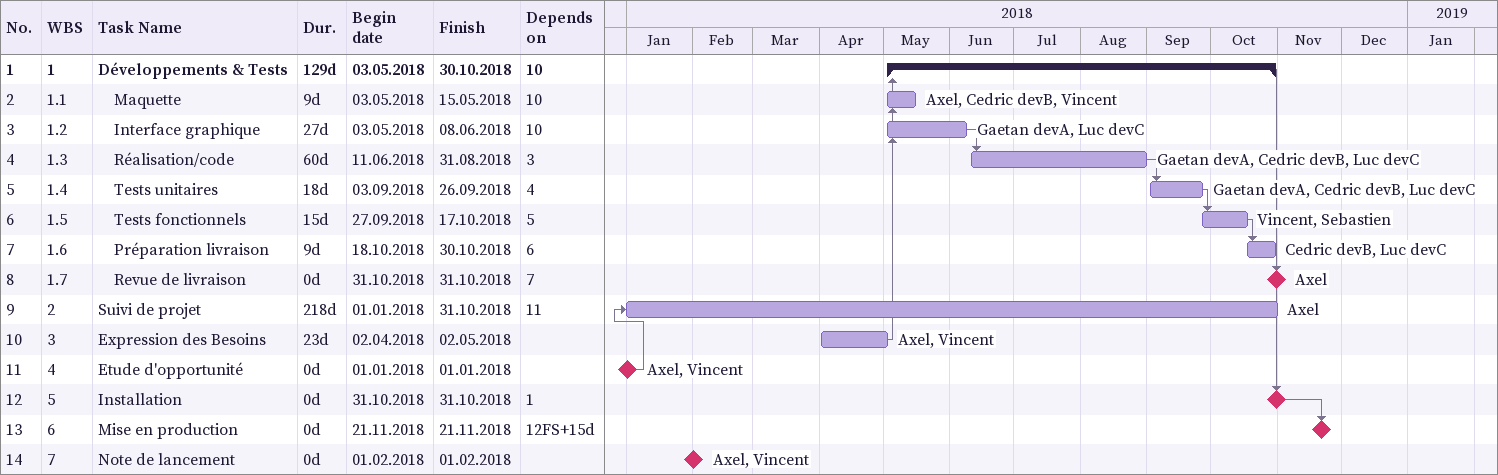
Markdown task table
| ID | WBS | Task | Duration | Start | Finish | Predecessors | Resources |
|---|---|---|---|---|---|---|---|
| 1 | 1 | **Développements & Tests** | 129d | 2018-05-03 | 2018-10-30 | 10 |  |
| 2 | 1.1 | Maquette | 9d | 2018-05-03 | 2018-05-15 | 10 | Axel, Cedric devB, Vincent |
| 3 | 1.2 | Interface graphique | 27d | 2018-05-03 | 2018-06-08 | 10 | Gaetan devA, Luc devC |
| 4 | 1.3 | Réalisation/code | 60d | 2018-06-11 | 2018-08-31 | 3 | Gaetan devA, Cedric devB, Luc devC |
| 5 | 1.4 | Tests unitaires | 18d | 2018-09-03 | 2018-09-26 | 4 | Gaetan devA, Cedric devB, Luc devC |
| 6 | 1.5 | Tests fonctionnels | 15d | 2018-09-27 | 2018-10-17 | 5 | Vincent, Sebastien |
| 7 | 1.6 | Préparation livraison | 9d | 2018-10-18 | 2018-10-30 | 6 | Cedric devB, Luc devC |
| 8 | 1.7 | Revue de livraison | 0d | 2018-10-31 | 2018-10-31 | 7 | Axel |
| 9 | 2 | Suivi de projet | 218d | 2018-01-01 | 2018-10-31 | 11 | Axel |
| 10 | 3 | Expression des Besoins | 23d | 2018-04-02 | 2018-05-02 |  | Axel, Vincent |
| 11 | 4 | Etude d'opportunité | 0d | 2018-01-01 | 2018-01-01 |  | Axel, Vincent |
| 12 | 5 | Installation | 0d | 2018-10-31 | 2018-10-31 | 1 |  |
| 13 | 6 | Mise en production | 0d | 2018-11-21 | 2018-11-21 | 12FS+15d |  |
| 14 | 7 | Note de lancement | 0d | 2018-02-01 | 2018-02-01 |  | Axel, Vincent |
